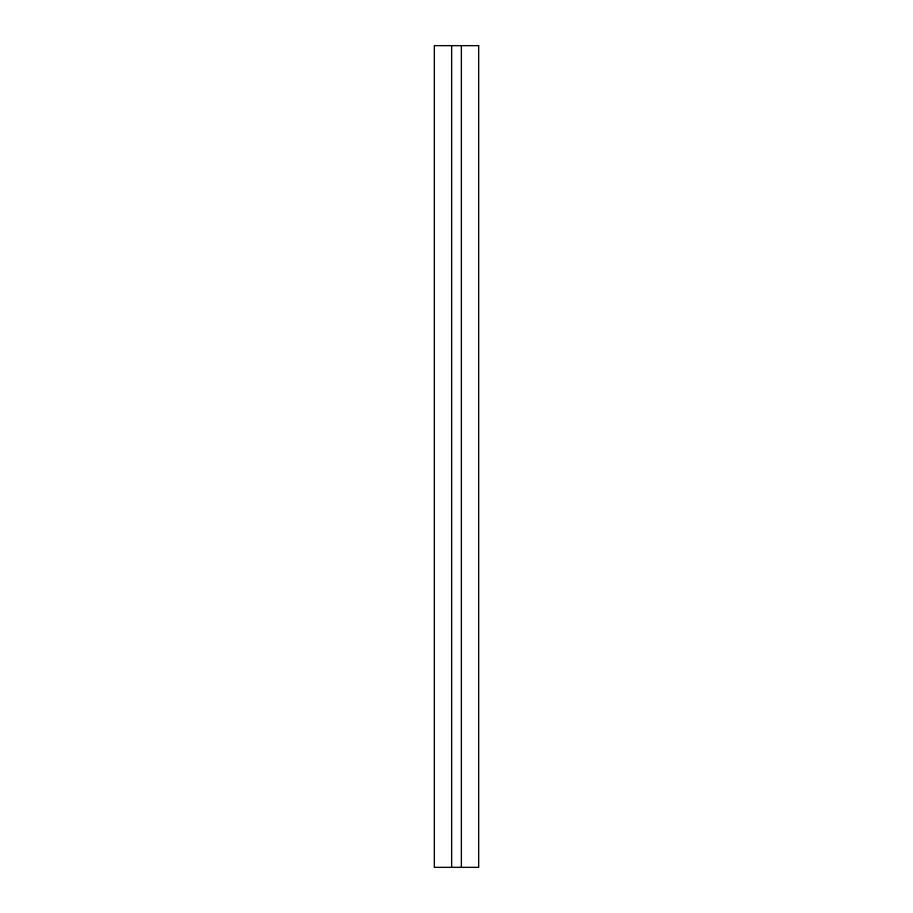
<?xml version="1.0" encoding="UTF-8"?>
<svg xmlns="http://www.w3.org/2000/svg" width="913" height="913" viewBox="0 0 913 913"><rect width="100%" height="100%" fill="white"/><g stroke="black" fill="none" stroke-linecap="round" stroke-linejoin="round"><path stroke-width="1.37" d="M461.362 45.65L461.362 867.35M451.638 45.65L451.638 867.35M478.674 45.65L434.326 45.65L434.326 867.35L478.674 867.35L478.674 45.65"/></g></svg>
